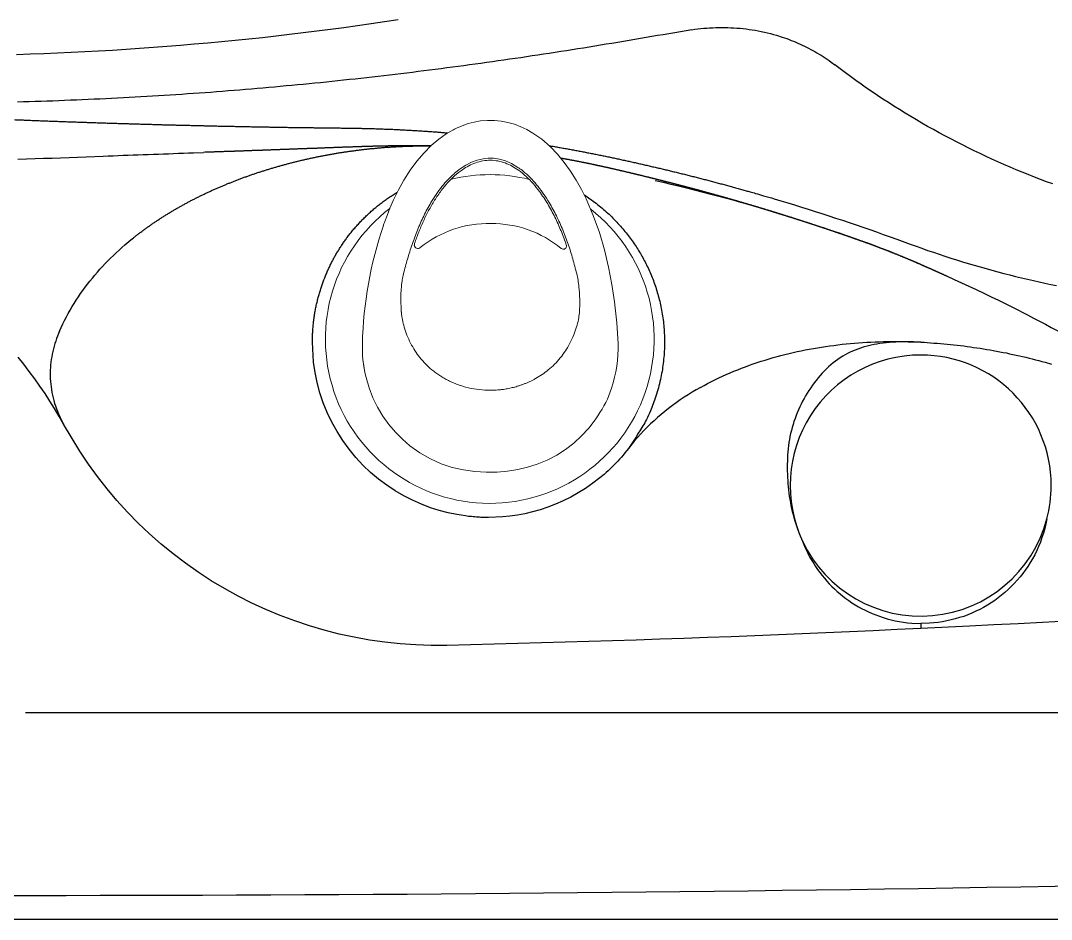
# Model space of a CAD drawing. Extents: x 832 to 912, y 781 to 934.
# Drawn here: x 872.48 to 885.81, y 797.97 to 809.59 of the extents above; entities that cross this region are included whole.
import ezdxf

# ---------------------------------------------------------------- set-up
doc = ezdxf.new("R2010")
doc.units = 0
doc.header["$MEASUREMENT"] = 0
doc.layers.add('1', color=4, linetype='Continuous')
doc.layers.add('SPA', color=2, linetype='Continuous')

# ---------------------------------------------------------------- blocks, each defined once
blk = doc.blocks.new('diverter')
at = {"layer": '1', "linetype": 'Continuous', "lineweight": 15, "flags": 128}
for points in [[(0.058, 1.659), (-0.211, 1.643), (-0.48, 1.614), (-0.706, 1.579), (-0.93, 1.536), (-1.152, 1.483), (-1.377, 1.417), (-1.597, 1.339), (-1.812, 1.247), (-1.934, 1.186), (-2.054, 1.119), (-2.171, 1.045), (-2.283, 0.964), (-2.389, 0.876), (-2.489, 0.78), (-2.582, 0.673), (-2.663, 0.557), (-2.707, 0.481), (-2.744, 0.403), (-2.776, 0.319), (-2.801, 0.233), (-2.818, 0.147), (-2.826, 0.06), (-2.827, -0.031), (-2.819, -0.121), (-2.805, -0.2), (-2.785, -0.278), (-2.758, -0.356), (-2.726, -0.432), (-2.708, -0.464)], [(0.993, 1.397), (1.047, 1.362), (1.153, 1.28), (1.254, 1.187), (1.346, 1.086), (1.428, 0.979), (1.501, 0.866), (1.565, 0.742), (1.619, 0.614), (1.659, 0.489), (1.689, 0.362), (1.71, 0.23), (1.721, 0.097), (1.723, -0.048), (1.714, -0.193), (1.693, -0.34), (1.66, -0.485), (1.612, -0.629), (1.55, -0.767), (1.472, -0.904), (1.38, -1.032), (1.296, -1.13), (1.205, -1.22), (1.104, -1.306), (0.996, -1.382), (0.881, -1.451), (0.761, -1.51), (0.632, -1.56), (0.5, -1.599), (0.486, -1.602), (0.431, -1.614), (0.329, -1.631)], [(1.053, 1.358), (1.05, 1.36), (1.041, 1.366)], [(-2.7, -0.481), (-2.706, -0.469), (-2.714, -0.454)], [(-2.709, -0.465), (-2.653, -0.562), (-2.584, -0.659), (-2.502, -0.756), (-2.407, -0.85), (-2.3, -0.941), (-2.182, -1.027), (-2.053, -1.11), (-1.92, -1.183), (-1.799, -1.243), (-1.692, -1.291), (-1.598, -1.328), (-1.519, -1.358), (-1.468, -1.376)]]:
    blk.add_lwpolyline(points, dxfattribs=at)
at = {"layer": '1', "color": 3, "linetype": 'Continuous', "lineweight": 15, "flags": 128}
blk.add_lwpolyline([(-2.137, -0.46), (-2.142, -0.455), (-2.199, -0.384), (-2.247, -0.311), (-2.285, -0.237), (-2.313, -0.163), (-2.331, -0.085), (-2.338, -0.021), (-2.337, 0.049), (-2.326, 0.124), (-2.303, 0.202), (-2.268, 0.283), (-2.219, 0.365), (-2.208, 0.379)], dxfattribs=at)
at = {"layer": '1', "linetype": 'Continuous', "lineweight": 15}
for centre, radius, start, end in [((0, 0), 2.125, 217.4646, 142.11), ((0.122, 0.099), 1.561, 70.7672, 92.3311), ((0.273, 0.386), 1.241, 54.5535, 73.0071), ((-1.2, 0.948), 0.0449, 82.8535, 109.2759), ((-1.202, 0.952), 0.0413, 318.9703, 81.6622), ((-0.105, 0.035), 1.387, 140.1643, 180.8264), ((0, 0), 2.125, 166.1201, 193.6262), ((-0.094, -0.021), 1.398, 178.5111, 218.8228), ((-1.218, -0.929), 0.0469, 278.2291, 40.8448), ((-1.218, -0.924), 0.0511, 249.3213, 277.0057), ((0.19, 3.529), 5.177, 251.3199, 268.5751), ((0.114, -0.145), 1.502, 267.9525, 280.24)]:
    blk.add_arc(centre, radius, start, end, dxfattribs=at)
at = {"layer": '1', "color": 3, "linetype": 'Continuous', "lineweight": 15}
for points, knots in [([(-2.208, 0.379), (-2.206, 0.383), (-2.189, 0.409), (-2.142, 0.465), (-2.066, 0.546), (-1.971, 0.627), (-1.871, 0.701), (-1.746, 0.781), (-1.593, 0.865), (-1.411, 0.946), (-1.225, 1.016), (-1.036, 1.075), (-0.908, 1.108), (-0.844, 1.124)], [0, 0, 0, 0, 0.00751, 0.059735, 0.138084, 0.216499, 0.294849, 0.373197, 0.498579, 0.62406, 0.749451, 0.87472, 1, 1, 1, 1]), ([(-0.844, 1.124), (-0.816, 1.13), (-0.76, 1.143), (-0.703, 1.149), (-0.675, 1.152)], [0, 0, 0, 0, 0.499997, 1, 1, 1, 1]), ([(-0.571, 1.161), (-0.588, 1.16), (-0.623, 1.158), (-0.657, 1.154), (-0.675, 1.152)], [0, 0, 0, 0, 0.502124, 1, 1, 1, 1]), ([(-0.369, 1.161), (-0.404, 1.163), (-0.471, 1.166), (-0.538, 1.163), (-0.571, 1.161)], [0, 0, 0, 0, 0.515275, 1, 1, 1, 1]), ([(0.056, 1.036), (0.02, 1.054), (-0.048, 1.088), (-0.152, 1.123), (-0.249, 1.147), (-0.311, 1.155), (-0.34, 1.159)], [0, 0, 0, 0, 0.287155, 0.549387, 0.786894, 1, 1, 1, 1]), ([(0.663, 0.005), (0.663, 0.019), (0.662, 0.045), (0.66, 0.085), (0.657, 0.129), (0.651, 0.182), (0.64, 0.243), (0.626, 0.308), (0.61, 0.363), (0.595, 0.409), (0.581, 0.446), (0.566, 0.483), (0.55, 0.52), (0.532, 0.557), (0.503, 0.61), (0.461, 0.678), (0.399, 0.76), (0.327, 0.839), (0.245, 0.914), (0.154, 0.981), (0.089, 1.018), (0.056, 1.037)], [0, 0, 0, 0, 0.031242, 0.062861, 0.094846, 0.136851, 0.18893, 0.241508, 0.294566, 0.32515, 0.35625, 0.387854, 0.419943, 0.452511, 0.485386, 0.56357, 0.642874, 0.730425, 0.819154, 0.909037, 1, 1, 1, 1]), ([(0.054, -1.023), (0.087, -1.005), (0.151, -0.97), (0.241, -0.904), (0.324, -0.831), (0.388, -0.761), (0.437, -0.699), (0.473, -0.646), (0.507, -0.592), (0.538, -0.535), (0.56, -0.486), (0.577, -0.447), (0.602, -0.381), (0.633, -0.278), (0.658, -0.136), (0.661, -0.041), (0.663, 0.005)], [0, 0, 0, 0, 0.089483, 0.17812, 0.265889, 0.353958, 0.404452, 0.454701, 0.506821, 0.557906, 0.608001, 0.633604, 0.659073, 0.775992, 0.889591, 1, 1, 1, 1]), ([(-0.842, -1.115), (-0.906, -1.098), (-1.034, -1.065), (-1.223, -1.005), (-1.409, -0.936), (-1.591, -0.856), (-1.745, -0.774), (-1.871, -0.694), (-1.971, -0.62), (-2.061, -0.543), (-2.113, -0.486), (-2.136, -0.46)], [0, 0, 0, 0, 0.134915, 0.269815, 0.404854, 0.53999, 0.674997, 0.75936, 0.843745, 0.928215, 1, 1, 1, 1]), ([(-0.338, -1.142), (-0.308, -1.138), (-0.246, -1.13), (-0.15, -1.106), (-0.048, -1.072), (0.019, -1.04), (0.054, -1.023)], [0, 0, 0, 0, 0.219658, 0.459287, 0.719296, 1, 1, 1, 1]), ([(-0.728, -1.136), (-0.74, -1.134), (-0.765, -1.131), (-0.803, -1.124), (-0.829, -1.118), (-0.842, -1.115)], [0, 0, 0, 0, 0.31769, 0.658602, 1, 1, 1, 1]), ([(-0.647, -1.144), (-0.66, -1.143), (-0.686, -1.141), (-0.713, -1.139), (-0.727, -1.136), (-0.728, -1.136)], [0, 0, 0, 0, 0.477803, 0.964471, 1, 1, 1, 1]), ([(-0.647, -1.144), (-0.626, -1.146), (-0.585, -1.149), (-0.543, -1.15), (-0.522, -1.15)], [0, 0, 0, 0, 0.49631, 1, 1, 1, 1])]:
    blk.add_open_spline(points, degree=3, knots=knots, dxfattribs=at)
for points in [[(-0.369, 1.161), (-0.34, 1.159)], [(-0.522, -1.15), (-0.371, -1.145)], [(-0.338, -1.142), (-0.371, -1.145)]]:
    blk.add_open_spline(points, degree=1, dxfattribs=at)
at = {"layer": '1', "linetype": 'Continuous', "lineweight": 15}
blk.add_open_spline([(-1.236, -0.972), (-1.284, -0.955), (-1.381, -0.92), (-1.522, -0.859), (-1.66, -0.792), (-1.794, -0.715), (-1.914, -0.633), (-2.02, -0.546), (-2.111, -0.456), (-2.185, -0.363), (-2.241, -0.271), (-2.28, -0.182), (-2.305, -0.088), (-2.314, 0.009), (-2.304, 0.106), (-2.278, 0.201), (-2.237, 0.289), (-2.179, 0.38), (-2.103, 0.472), (-2.01, 0.562), (-1.892, 0.656), (-1.747, 0.752), (-1.576, 0.844), (-1.399, 0.924), (-1.276, 0.968), (-1.215, 0.99)], degree=3, knots=[0, 0, 0, 0, 0.0496948, 0.0993947, 0.1491066, 0.1988343, 0.2485829, 0.2900638, 0.3315698, 0.3730849, 0.4042567, 0.4354351, 0.4666304, 0.4978401, 0.5290739, 0.5603377, 0.5916316, 0.6229614, 0.6647479, 0.7065823, 0.7484514, 0.8112855, 0.874166, 0.9370746, 1, 1, 1, 1], dxfattribs=at)
blk = doc.blocks.new('2010SOVEREIGN')
at = {"layer": '1', "color": 3}
blk.add_line((40.185, 2.675), (67.597, 2.675), dxfattribs=at)
blk.add_arc((39.828, 780.914), 780.604, 267.928716, 272.071169, dxfattribs=at)
at = {"layer": 'SPA', "color": 3, "linetype": 'Continuous'}
blk.add_line((51.757, 3.826), (51.757, 3.76), dxfattribs=at)
at = {"layer": 'SPA', "color": 4}
blk.add_lwpolyline([(12, 92.705), (67.658, 92.705, -0.414214), (79.658, 80.705), (79.658, 12, -0.414214), (67.658, 0), (12, 0, -0.414214), (0, 12), (0, 80.705, -0.414214)], format="xyb", close=True, dxfattribs=at)
at = {"layer": 'SPA', "color": 2, "linetype": 'Continuous'}
for points in [[(40.069, 11.183), (40.246, 11.189), (40.422, 11.195), (40.599, 11.203), (40.776, 11.211), (40.953, 11.22), (41.13, 11.229), (41.307, 11.24), (41.484, 11.251), (41.66, 11.263), (41.837, 11.275), (42.013, 11.289), (42.19, 11.303), (42.366, 11.318), (42.543, 11.334), (42.719, 11.35), (42.895, 11.367), (43.071, 11.386), (43.247, 11.404), (43.423, 11.424), (43.599, 11.444), (43.775, 11.465), (43.951, 11.487), (44.126, 11.51), (44.301, 11.533), (44.477, 11.557), (44.652, 11.582), (44.827, 11.608), (45.002, 11.634)], [(49.861, 9.317), (49.95, 9.291), (50.039, 9.264), (50.127, 9.237), (50.216, 9.21), (50.304, 9.182), (50.393, 9.154), (50.481, 9.126), (50.57, 9.097), (50.658, 9.068), (50.746, 9.039), (50.834, 9.009), (50.922, 8.98), (51.01, 8.95), (51.098, 8.919), (51.186, 8.888), (51.273, 8.857), (51.361, 8.826), (51.448, 8.795), (51.623, 8.731)], [(51.623, 8.731), (51.697, 8.703), (51.772, 8.677), (51.846, 8.65), (51.921, 8.625), (51.996, 8.599), (52.071, 8.575), (52.146, 8.55), (52.222, 8.526), (52.297, 8.503), (52.373, 8.48), (52.449, 8.457), (52.525, 8.435), (52.602, 8.414), (52.678, 8.393), (52.755, 8.372), (52.831, 8.352), (52.908, 8.332), (52.985, 8.313), (53.139, 8.276)], [(40.677, 6.404), (40.62, 6.504), (40.561, 6.604), (40.5, 6.702), (40.437, 6.8), (40.371, 6.896), (40.303, 6.991), (40.233, 7.085), (40.162, 7.177), (40.088, 7.268)], [(53.139, 8.276), (53.214, 8.259), (53.288, 8.242), (53.363, 8.226), (53.438, 8.21), (53.513, 8.195)], [(45.631, 3.543), (45.43, 3.542), (45.23, 3.548), (45.03, 3.562), (44.83, 3.583), (44.632, 3.611), (44.435, 3.647), (44.239, 3.689), (44.046, 3.739), (43.854, 3.795), (43.664, 3.858), (43.477, 3.928), (43.292, 4.005), (43.11, 4.089), (42.932, 4.179), (42.756, 4.276), (42.585, 4.379), (42.417, 4.489), (42.253, 4.604), (42.093, 4.726), (41.938, 4.853), (41.788, 4.986), (41.642, 5.124), (41.502, 5.267), (41.367, 5.415), (41.238, 5.568), (41.115, 5.725), (40.997, 5.887), (40.885, 6.054), (40.677, 6.404)], [(58.062, 4.141), (57.747, 4.118), (57.432, 4.095), (57.117, 4.073), (56.802, 4.052), (56.486, 4.031), (56.171, 4.01), (55.856, 3.989), (55.541, 3.969), (55.226, 3.95), (54.91, 3.93), (54.595, 3.912), (54.28, 3.893), (53.965, 3.875), (53.649, 3.857), (53.334, 3.84), (53.019, 3.823), (52.703, 3.807), (52.388, 3.791), (51.757, 3.76)], [(51.757, 3.76), (51.451, 3.746), (51.144, 3.731), (50.838, 3.718), (50.532, 3.704), (50.225, 3.691), (49.919, 3.679), (49.613, 3.667), (49.306, 3.655), (49, 3.643), (48.694, 3.632), (48.387, 3.622), (48.081, 3.611), (47.775, 3.602), (47.468, 3.592), (47.162, 3.583), (46.856, 3.574), (46.55, 3.566), (46.243, 3.558), (45.631, 3.543)]]:
    blk.add_lwpolyline(points, dxfattribs=at)
at = {"layer": 'SPA', "color": 3, "linetype": 'Continuous'}
for points in [[(48.798, 11.503), (48.724, 11.49), (48.651, 11.477), (48.577, 11.464), (48.503, 11.451), (48.429, 11.438), (48.356, 11.426), (48.282, 11.413), (48.208, 11.4), (48.135, 11.388), (48.061, 11.375), (47.987, 11.363), (47.914, 11.351), (47.84, 11.338), (47.766, 11.326), (47.693, 11.314), (47.619, 11.302), (47.545, 11.29), (47.472, 11.278), (47.398, 11.266), (47.325, 11.254), (47.251, 11.243), (47.177, 11.231), (47.104, 11.22), (47.03, 11.208), (46.956, 11.197), (46.883, 11.186), (46.809, 11.174), (46.736, 11.163), (46.662, 11.152), (46.588, 11.141), (46.515, 11.131), (46.441, 11.12), (46.367, 11.109), (46.293, 11.099), (46.22, 11.088), (46.146, 11.078), (46.072, 11.068), (45.999, 11.057), (45.925, 11.047), (45.851, 11.037), (45.777, 11.027), (45.703, 11.018), (45.63, 11.008), (45.556, 10.998), (45.482, 10.989), (45.408, 10.979), (45.334, 10.97), (45.26, 10.961), (45.186, 10.951), (45.112, 10.942), (45.038, 10.933), (44.964, 10.924), (44.89, 10.916), (44.816, 10.907), (44.742, 10.898), (44.668, 10.89), (44.594, 10.882), (44.52, 10.873), (44.445, 10.865), (44.371, 10.857), (44.297, 10.849), (44.223, 10.841), (44.148, 10.833), (44.074, 10.826), (44, 10.818), (43.925, 10.811), (43.851, 10.803), (43.776, 10.796), (43.702, 10.789), (43.627, 10.782), (43.553, 10.775), (43.478, 10.768), (43.403, 10.761), (43.329, 10.754), (43.254, 10.748), (43.179, 10.741), (43.104, 10.735), (43.03, 10.729), (42.955, 10.723), (42.88, 10.717), (42.805, 10.711), (42.73, 10.705), (42.655, 10.699), (42.58, 10.693), (42.505, 10.688), (42.429, 10.682), (42.354, 10.677), (42.279, 10.672), (42.204, 10.667), (42.129, 10.662), (42.053, 10.657), (41.978, 10.652), (41.902, 10.647), (41.827, 10.643), (41.751, 10.638), (41.676, 10.634), (41.6, 10.63), (41.525, 10.626), (41.449, 10.622), (41.373, 10.618), (41.298, 10.614), (41.222, 10.61), (41.146, 10.606), (41.07, 10.603), (40.994, 10.599), (40.918, 10.596), (40.842, 10.593), (40.766, 10.59), (40.69, 10.587), (40.614, 10.584), (40.538, 10.581), (40.462, 10.579), (40.386, 10.576), (40.309, 10.574), (40.233, 10.571), (40.157, 10.569), (40.081, 10.567)], [(48.798, 11.503), (48.836, 11.508), (48.875, 11.513), (48.913, 11.517), (48.952, 11.521), (48.991, 11.524), (49.029, 11.527), (49.068, 11.529), (49.107, 11.53), (49.147, 11.531), (49.186, 11.532), (49.225, 11.531), (49.264, 11.53), (49.304, 11.529), (49.343, 11.527), (49.382, 11.524), (49.422, 11.521), (49.461, 11.517), (49.501, 11.512), (49.54, 11.507), (49.579, 11.501), (49.619, 11.495), (49.658, 11.487), (49.697, 11.48), (49.736, 11.471), (49.775, 11.462), (49.814, 11.452), (49.853, 11.442), (49.892, 11.431), (49.968, 11.407)], [(49.968, 11.407), (49.997, 11.397), (50.026, 11.387), (50.055, 11.376), (50.084, 11.365), (50.112, 11.354), (50.141, 11.342), (50.169, 11.33), (50.197, 11.317), (50.225, 11.305), (50.253, 11.291), (50.28, 11.278), (50.308, 11.264), (50.335, 11.249), (50.362, 11.234), (50.389, 11.219), (50.416, 11.204), (50.443, 11.188), (50.469, 11.172), (50.495, 11.155), (50.521, 11.138), (50.547, 11.121), (50.572, 11.103), (50.598, 11.085), (50.647, 11.048)], [(53.465, 9.508), (53.385, 9.537), (53.306, 9.567), (53.227, 9.597), (53.147, 9.629), (53.069, 9.66), (52.99, 9.693), (52.912, 9.726), (52.834, 9.76), (52.756, 9.794), (52.679, 9.829), (52.602, 9.864), (52.525, 9.901), (52.448, 9.937), (52.372, 9.975), (52.296, 10.013), (52.22, 10.051), (52.145, 10.09), (52.07, 10.13), (51.996, 10.17), (51.921, 10.211), (51.847, 10.253), (51.774, 10.295), (51.701, 10.338), (51.628, 10.381), (51.555, 10.425), (51.483, 10.469), (51.411, 10.514), (51.34, 10.56), (51.269, 10.606), (51.198, 10.653), (51.128, 10.701), (51.058, 10.748), (50.989, 10.797), (50.92, 10.846), (50.851, 10.896), (50.783, 10.946), (50.647, 11.048)], [(40.087, 9.83), (40.198, 9.833), (40.308, 9.836), (40.418, 9.84), (40.528, 9.844), (40.638, 9.848), (40.748, 9.852), (40.858, 9.856), (40.968, 9.861), (41.188, 9.869)], [(41.188, 9.869), (41.253, 9.871), (41.318, 9.874), (41.383, 9.876), (41.448, 9.879), (41.512, 9.881), (41.577, 9.884), (41.642, 9.886), (41.707, 9.888), (41.772, 9.891), (41.837, 9.893), (41.902, 9.895), (41.967, 9.898), (42.032, 9.9), (42.097, 9.903), (42.162, 9.905), (42.227, 9.907), (42.292, 9.91), (42.357, 9.912), (42.487, 9.917)], [(48.324, 9.554), (48.426, 9.531), (48.527, 9.507), (48.628, 9.483), (48.729, 9.459), (48.829, 9.434), (48.929, 9.408), (49.029, 9.382), (49.129, 9.356), (49.229, 9.329), (49.328, 9.302), (49.428, 9.274), (49.527, 9.246), (49.626, 9.217), (49.724, 9.188), (49.823, 9.158), (49.921, 9.128), (50.019, 9.098), (50.117, 9.067), (50.215, 9.036), (50.313, 9.004), (50.41, 8.973), (50.508, 8.94), (50.605, 8.908), (50.702, 8.875), (50.799, 8.841), (50.896, 8.808), (50.992, 8.774), (51.084, 8.741), (51.173, 8.708), (51.259, 8.675), (51.345, 8.642), (51.432, 8.607), (51.52, 8.571), (51.612, 8.532), (51.707, 8.491), (51.804, 8.449), (51.901, 8.406), (51.997, 8.363), (52.093, 8.319), (52.189, 8.275), (52.285, 8.231), (52.381, 8.186), (52.476, 8.142), (52.572, 8.097), (52.667, 8.051), (52.762, 8.006), (52.857, 7.959), (52.952, 7.912), (53.139, 7.815)], [(40.624, 7.605), (40.645, 7.652), (40.667, 7.698), (40.69, 7.744), (40.713, 7.789), (40.737, 7.834), (40.762, 7.878), (40.788, 7.922), (40.814, 7.965), (40.841, 8.008), (40.869, 8.05), (40.897, 8.092), (40.926, 8.133), (40.956, 8.173), (40.986, 8.213), (41.017, 8.253), (41.049, 8.292), (41.081, 8.331), (41.114, 8.368), (41.147, 8.406), (41.181, 8.443), (41.215, 8.479), (41.25, 8.515), (41.285, 8.551), (41.321, 8.585), (41.357, 8.62), (41.394, 8.654), (41.431, 8.687), (41.469, 8.72), (41.546, 8.784)], [(53.139, 7.815), (53.216, 7.775), (53.293, 7.734), (53.369, 7.694), (53.446, 7.654), (53.522, 7.614), (53.598, 7.574), (53.674, 7.535), (53.75, 7.496), (53.826, 7.457), (53.902, 7.418), (53.978, 7.38), (54.053, 7.342), (54.129, 7.304), (54.204, 7.267), (54.279, 7.23), (54.354, 7.193), (54.429, 7.157), (54.504, 7.121), (54.654, 7.05)], [(40.624, 7.605), (40.611, 7.574), (40.598, 7.542), (40.586, 7.509), (40.575, 7.477), (40.564, 7.444), (40.554, 7.411), (40.545, 7.377), (40.537, 7.344), (40.529, 7.309), (40.523, 7.275), (40.517, 7.24), (40.512, 7.205), (40.508, 7.17), (40.506, 7.135), (40.504, 7.099), (40.503, 7.064), (40.503, 7.028), (40.504, 6.992), (40.506, 6.956), (40.51, 6.92), (40.514, 6.884), (40.519, 6.849), (40.526, 6.813), (40.533, 6.777), (40.541, 6.742), (40.551, 6.707), (40.561, 6.672), (40.573, 6.638), (40.585, 6.603), (40.598, 6.569), (40.612, 6.536), (40.627, 6.502), (40.643, 6.469), (40.677, 6.404)], [(45.871, 5.216), (45.76, 5.233), (45.647, 5.257), (45.533, 5.287), (45.418, 5.323), (45.303, 5.367), (45.188, 5.418), (45.075, 5.475), (44.963, 5.541), (44.854, 5.613), (44.748, 5.693), (44.645, 5.78), (44.547, 5.873), (44.454, 5.973), (44.367, 6.079), (44.286, 6.19), (44.212, 6.307), (44.145, 6.427), (44.086, 6.552), (44.034, 6.679), (43.991, 6.809), (43.955, 6.94), (43.928, 7.071), (43.909, 7.203), (43.894, 7.463)], [(48.909, 6.877), (48.956, 6.903), (49.003, 6.928), (49.051, 6.953), (49.098, 6.977), (49.147, 7), (49.195, 7.023), (49.244, 7.045), (49.293, 7.066), (49.342, 7.087), (49.392, 7.107), (49.442, 7.127), (49.492, 7.146), (49.542, 7.164), (49.593, 7.182), (49.643, 7.199), (49.694, 7.216), (49.745, 7.232), (49.797, 7.248), (49.848, 7.263), (49.9, 7.277), (49.951, 7.291), (50.003, 7.304), (50.055, 7.317), (50.107, 7.329), (50.16, 7.341), (50.212, 7.352), (50.265, 7.362), (50.317, 7.373), (50.37, 7.382), (50.423, 7.391), (50.475, 7.4), (50.528, 7.408), (50.581, 7.415), (50.634, 7.422), (50.688, 7.429), (50.741, 7.435), (50.794, 7.44), (50.847, 7.445), (50.901, 7.45), (50.954, 7.454), (51.008, 7.458), (51.061, 7.461), (51.114, 7.464), (51.168, 7.466), (51.222, 7.468), (51.275, 7.47), (51.329, 7.47), (51.382, 7.471), (51.436, 7.471), (51.489, 7.471), (51.543, 7.47), (51.597, 7.469), (51.65, 7.467), (51.757, 7.463)], [(51.757, 7.463), (51.711, 7.465), (51.665, 7.466), (51.619, 7.467), (51.573, 7.467), (51.528, 7.467), (51.482, 7.466), (51.438, 7.464), (51.394, 7.461), (51.352, 7.458), (51.31, 7.454), (51.27, 7.45), (51.231, 7.444), (51.192, 7.438), (51.155, 7.432), (51.118, 7.424), (51.082, 7.416), (51.047, 7.407), (51.012, 7.397), (50.978, 7.386), (50.944, 7.374), (50.91, 7.361), (50.877, 7.347), (50.845, 7.332), (50.812, 7.316), (50.78, 7.298), (50.749, 7.28), (50.718, 7.26), (50.687, 7.24), (50.656, 7.218), (50.626, 7.194), (50.596, 7.17), (50.567, 7.144), (50.538, 7.117), (50.51, 7.089), (50.483, 7.06), (50.456, 7.03), (50.431, 7), (50.405, 6.969), (50.381, 6.937), (50.357, 6.905), (50.335, 6.872), (50.312, 6.838), (50.291, 6.804), (50.27, 6.769), (50.25, 6.734), (50.231, 6.699), (50.212, 6.662), (50.195, 6.626), (50.178, 6.589), (50.162, 6.551), (50.147, 6.514), (50.133, 6.475), (50.119, 6.437), (50.107, 6.398), (50.096, 6.359), (50.085, 6.32), (50.076, 6.281), (50.067, 6.242), (50.06, 6.203), (50.054, 6.164), (50.048, 6.125), (50.044, 6.086), (50.04, 6.047), (50.037, 6.007), (50.035, 5.966), (50.034, 5.925), (50.033, 5.884), (50.033, 5.842), (50.033, 5.8), (50.034, 5.758), (50.036, 5.716), (50.038, 5.675), (50.041, 5.634), (50.044, 5.593), (50.048, 5.553), (50.053, 5.512), (50.059, 5.472), (50.065, 5.432), (50.072, 5.392), (50.079, 5.352), (50.088, 5.312), (50.097, 5.273), (50.107, 5.233), (50.117, 5.194), (50.129, 5.155), (50.141, 5.116), (50.155, 5.076), (50.169, 5.038), (50.199, 4.96)], [(51.757, 7.463), (51.8, 7.461), (51.843, 7.458), (51.886, 7.455), (51.929, 7.452), (51.972, 7.449), (52.014, 7.446), (52.057, 7.442), (52.1, 7.438), (52.143, 7.434), (52.186, 7.429), (52.228, 7.424), (52.271, 7.419), (52.314, 7.414), (52.356, 7.408), (52.399, 7.403), (52.441, 7.396), (52.484, 7.39), (52.526, 7.384), (52.569, 7.377), (52.611, 7.37), (52.654, 7.363), (52.696, 7.355), (52.738, 7.347), (52.78, 7.339), (52.823, 7.331), (52.865, 7.323), (52.907, 7.314), (52.949, 7.305), (52.991, 7.296), (53.033, 7.287), (53.075, 7.277), (53.117, 7.267), (53.158, 7.257), (53.2, 7.247), (53.242, 7.236), (53.283, 7.225), (53.325, 7.214), (53.366, 7.203), (53.449, 7.18)], [(48.909, 6.877), (48.856, 6.847), (48.803, 6.816), (48.751, 6.783), (48.699, 6.75), (48.648, 6.716), (48.598, 6.68), (48.548, 6.644), (48.499, 6.607), (48.451, 6.568), (48.403, 6.529), (48.356, 6.489), (48.31, 6.448), (48.265, 6.406), (48.221, 6.363), (48.178, 6.319), (48.136, 6.275), (48.095, 6.229), (48.055, 6.183), (47.978, 6.088)], [(40.674, 6.408), (40.674, 6.408), (40.675, 6.408), (40.675, 6.407), (40.675, 6.407), (40.675, 6.407), (40.675, 6.407), (40.675, 6.407), (40.675, 6.407), (40.675, 6.406), (40.675, 6.406), (40.675, 6.406), (40.676, 6.406), (40.676, 6.406), (40.676, 6.406), (40.676, 6.405), (40.676, 6.405), (40.676, 6.405), (40.676, 6.405), (40.676, 6.404)], [(47.978, 6.088), (47.956, 6.059), (47.934, 6.032), (47.911, 6.004), (47.888, 5.977), (47.865, 5.951), (47.841, 5.925), (47.817, 5.899), (47.792, 5.873), (47.767, 5.849), (47.742, 5.824), (47.716, 5.8), (47.69, 5.777), (47.664, 5.753), (47.611, 5.709)], [(47.611, 5.709), (47.52, 5.638), (47.426, 5.573), (47.33, 5.513), (47.233, 5.459), (47.135, 5.41), (47.036, 5.367), (46.937, 5.329), (46.838, 5.296), (46.739, 5.268), (46.64, 5.245), (46.543, 5.227), (46.447, 5.213), (46.353, 5.204), (46.169, 5.196)], [(46.169, 5.196), (46.15, 5.196), (46.131, 5.197), (46.111, 5.197), (46.092, 5.198), (46.072, 5.198), (46.052, 5.199), (46.032, 5.2), (46.013, 5.202), (45.993, 5.203), (45.973, 5.205), (45.952, 5.207), (45.932, 5.209), (45.912, 5.211), (45.871, 5.216)], [(53.389, 5.177), (53.376, 5.115), (53.361, 5.054), (53.344, 4.994), (53.325, 4.936), (53.304, 4.878), (53.282, 4.823), (53.257, 4.768), (53.231, 4.715), (53.203, 4.663), (53.173, 4.613), (53.142, 4.564), (53.11, 4.517), (53.077, 4.472), (53.042, 4.428), (53.005, 4.385), (52.967, 4.343), (52.928, 4.303), (52.888, 4.264), (52.846, 4.227), (52.803, 4.191), (52.759, 4.157), (52.714, 4.124), (52.667, 4.092), (52.62, 4.062), (52.571, 4.034), (52.521, 4.008), (52.471, 3.983), (52.419, 3.959), (52.366, 3.938), (52.313, 3.918), (52.259, 3.901), (52.205, 3.885), (52.15, 3.871), (52.095, 3.858), (52.039, 3.848), (51.983, 3.84), (51.927, 3.834), (51.871, 3.829), (51.757, 3.826)], [(50.195, 4.969), (50.196, 4.969), (50.196, 4.969), (50.196, 4.969), (50.196, 4.969), (50.196, 4.969), (50.196, 4.969), (50.196, 4.969), (50.196, 4.968), (50.196, 4.968), (50.196, 4.968), (50.196, 4.968), (50.196, 4.968), (50.196, 4.968), (50.196, 4.967), (50.196, 4.967), (50.197, 4.967), (50.197, 4.967), (50.197, 4.966), (50.197, 4.966)], [(50.229, 4.892), (50.246, 4.849), (50.264, 4.806), (50.284, 4.764), (50.304, 4.722), (50.326, 4.681), (50.349, 4.641), (50.374, 4.6), (50.399, 4.561), (50.425, 4.522), (50.453, 4.484), (50.482, 4.447), (50.512, 4.41), (50.543, 4.374), (50.575, 4.339), (50.609, 4.305), (50.643, 4.272), (50.679, 4.24), (50.715, 4.208), (50.752, 4.178), (50.79, 4.149), (50.829, 4.121), (50.869, 4.094), (50.91, 4.068), (50.952, 4.043), (50.994, 4.02), (51.038, 3.998), (51.083, 3.976), (51.129, 3.956), (51.176, 3.937), (51.224, 3.919), (51.273, 3.903), (51.323, 3.888), (51.375, 3.874), (51.427, 3.862), (51.48, 3.852), (51.534, 3.843), (51.588, 3.836), (51.644, 3.831), (51.757, 3.826)]]:
    blk.add_lwpolyline(points, dxfattribs=at)
at = {"layer": 'SPA', "color": 2, "linetype": 'Continuous'}
for points in [[(40.041, 10.34, 0.000109), (40.105, 10.337, 0.000109), (40.168, 10.335, 0.000109), (40.232, 10.332, 0.000109), (40.296, 10.33, 0.000109), (40.36, 10.327, 0.000109), (40.424, 10.325, 0.000109), (40.488, 10.322, 0.000109), (40.552, 10.32, 0.000109), (40.616, 10.318, 0.000109), (40.68, 10.316, 0.000109), (40.744, 10.313, 0.000109), (40.808, 10.311, 0.000109), (40.872, 10.309, 0.000109), (40.935, 10.307, 0.000109), (40.999, 10.304, 0.000109), (41.063, 10.302, 0.000109), (41.127, 10.3, 0.000109), (41.191, 10.298, 0.000109), (41.255, 10.296, 0.000109), (41.319, 10.294, 0.000109), (41.383, 10.292, 0.000109), (41.447, 10.29, 0.000109), (41.51, 10.288, 0.000109), (41.574, 10.286, 0.000109), (41.638, 10.284, 0.000109), (41.702, 10.283, 0.000109), (41.766, 10.281, 0.000109), (41.83, 10.279, 0.000109), (41.894, 10.277, 0.000109), (41.957, 10.275, 0.000109), (42.021, 10.274, 0.000109), (42.085, 10.272, 0.000109), (42.149, 10.27, 0.000109), (42.213, 10.269, 0.000109), (42.276, 10.267, 0.000109), (42.34, 10.266, 0.000109), (42.404, 10.264, 0.000109), (42.468, 10.263, 0.000109), (42.532, 10.261, 0.000109), (42.595, 10.26, 0.000109), (42.659, 10.258, 0.000109), (42.723, 10.257, 0.000109), (42.787, 10.255, 0.000109), (42.851, 10.254, 0.000109), (42.914, 10.253, 0.000109), (42.978, 10.252, 0.000109), (43.042, 10.25, 0.000109), (43.106, 10.249, 0.000109), (43.169, 10.248, 0.000109), (43.233, 10.247, 0.000109), (43.297, 10.246, 0.000109), (43.36, 10.244, 0.000109), (43.424, 10.243, 0.000109), (43.488, 10.242, 0.000109), (43.552, 10.241, 0.000109), (43.615, 10.24, 0.000109), (43.679, 10.239, 0.000109), (43.743, 10.238, 0.000109), (43.806, 10.237, 0.00011), (43.87, 10.237, 0.000109), (43.934, 10.236, 0.000108), (43.997, 10.235, 0.00011), (44.061, 10.234, 0.000116), (44.125, 10.233, 0.000109), (44.188, 10.232, 0.000088), (44.252, 10.232, -0.000005), (44.315, 10.231, -0.000193), (44.379, 10.23, -0.000349), (44.443, 10.229, -0.00051), (44.506, 10.228, -0.000671), (44.57, 10.227, -0.000871), (44.633, 10.225, -0.000989), (44.697, 10.224, -0.001058), (44.76, 10.221, -0.001036), (44.824, 10.219, -0.000916), (44.887, 10.217, -0.000878), (44.95, 10.214, -0.00091), (45.013, 10.211, -0.000921), (45.077, 10.208, -0.000915), (45.14, 10.204, -0.000914), (45.203, 10.201, -0.000917), (45.265, 10.197, -0.000918), (45.328, 10.193, -0.000919), (45.391, 10.188, -0.00092), (45.454, 10.184, -0.00092), (45.516, 10.179, -0.000921), (45.579, 10.174, -0.000922), (45.642, 10.168, -0.000025), (45.643, 10.168, -0.000923)], [(46.954, 10.003, -0.000765), (47.006, 9.995, -0.000912), (47.067, 9.984, -0.000911), (47.129, 9.973, -0.000909), (47.19, 9.962, -0.000906), (47.252, 9.951, -0.000906), (47.313, 9.94, -0.00091), (47.375, 9.928, -0.0009), (47.436, 9.916, -0.000875), (47.498, 9.904, -0.000837), (47.559, 9.892, -0.000776), (47.621, 9.879, -0.000734), (47.682, 9.867, -0.000701), (47.743, 9.854, -0.000668), (47.804, 9.841, -0.000629), (47.865, 9.828, -0.000592), (47.926, 9.814, -0.000549), (47.988, 9.801, -0.000534), (48.049, 9.787, -0.000544), (48.11, 9.774, -0.000552), (48.17, 9.76, -0.00056), (48.231, 9.746, -0.000567), (48.292, 9.732, -0.000574), (48.353, 9.718, -0.000582), (48.414, 9.703, -0.000591), (48.474, 9.689, -0.000595), (48.535, 9.674, -0.000596), (48.596, 9.66, -0.000594), (48.656, 9.645, -0.000589), (48.717, 9.63, -0.000585), (48.777, 9.614, -0.000582), (48.838, 9.599, -0.000579), (48.898, 9.584, -0.000577), (48.958, 9.568, -0.000571), (49.019, 9.552, -0.000561), (49.079, 9.536, -0.000562), (49.139, 9.52, -0.000569), (49.2, 9.504, -0.000552), (49.26, 9.488, -0.000517), (49.32, 9.472, -0.000571), (49.38, 9.455, -0.000682), (49.442, 9.438, -0.000517), (49.501, 9.421, -0.000176), (49.553, 9.406, -0.000731), (49.621, 9.387, -0.00126), (49.725, 9.357, -0.000616), (49.861, 9.317, -0.000326)]]:
    blk.add_lwpolyline(points, format="xyb", dxfattribs=at)
at = {"layer": 'SPA', "color": 3, "linetype": 'Continuous'}
for points in [[(41.546, 8.784), (41.58, 8.812, -0.00273), (41.615, 8.84, -0.002744), (41.651, 8.867, -0.002727), (41.686, 8.894, -0.002677), (41.722, 8.921, -0.002639), (41.758, 8.947, -0.002605), (41.795, 8.973, -0.002572), (41.831, 8.998, -0.002534), (41.869, 9.023, -0.0025), (41.906, 9.048, -0.002462), (41.943, 9.072, -0.002428), (41.981, 9.096, -0.002391), (42.019, 9.12, -0.002363), (42.058, 9.143, -0.002338), (42.097, 9.166, -0.002315), (42.135, 9.189, -0.00229), (42.175, 9.211, -0.002267), (42.214, 9.233, -0.002242), (42.254, 9.255, -0.002219), (42.293, 9.277, -0.002194), (42.333, 9.298, -0.002172), (42.374, 9.318, -0.002147), (42.414, 9.339, -0.002125), (42.455, 9.359, -0.002101), (42.496, 9.378, -0.002079), (42.537, 9.398, -0.002055), (42.578, 9.417, -0.002034), (42.62, 9.436, -0.00201), (42.662, 9.454, -0.001991), (42.704, 9.472, -0.001975), (42.746, 9.49, -0.00196), (42.788, 9.508, -0.001944), (42.831, 9.525, -0.001929), (42.873, 9.542, -0.001913), (42.916, 9.558, -0.001899), (42.959, 9.575, -0.001883), (43.002, 9.591, -0.001869), (43.046, 9.606, -0.001853), (43.089, 9.622, -0.001839), (43.133, 9.637, -0.001824), (43.177, 9.652, -0.00181), (43.221, 9.666, -0.001794), (43.265, 9.68, -0.001782), (43.31, 9.694, -0.001773), (43.354, 9.708, -0.001765), (43.399, 9.721, -0.001759), (43.444, 9.734, -0.001753), (43.489, 9.747, -0.001747), (43.534, 9.759, -0.00174), (43.579, 9.771, -0.001734), (43.625, 9.783, -0.001728), (43.67, 9.795, -0.001721), (43.716, 9.806, -0.001715), (43.762, 9.817, -0.001709), (43.808, 9.827, -0.001703), (43.854, 9.838, -0.001697), (43.9, 9.848, -0.001691), (43.946, 9.857, -0.001685), (43.993, 9.867, -0.00168), (44.04, 9.876, -0.001677), (44.086, 9.884, -0.001677), (44.133, 9.893, -0.001679), (44.18, 9.901, -0.001681), (44.227, 9.909, -0.001683), (44.275, 9.917, -0.001684), (44.322, 9.924, -0.001686), (44.369, 9.931, -0.001688), (44.417, 9.937, -0.00169), (44.465, 9.944, -0.001692), (44.513, 9.95, -0.001696), (44.56, 9.955, -0.001697), (44.608, 9.961, -0.001699), (44.656, 9.966, -0.001703), (44.705, 9.97, -0.00171), (44.753, 9.975, -0.001711), (44.801, 9.979, -0.001709), (44.85, 9.983, -0.001732), (44.898, 9.986, -0.001778), (44.947, 9.989, -0.001734), (44.995, 9.992, -0.001625), (45.044, 9.994, -0.001809), (45.093, 9.996, -0.002181), (45.143, 9.998, -0.001654), (45.19, 9.999, -0.000545), (45.233, 10, -0.002374), (45.288, 10.001, -0.004141), (45.373, 10, -0.000945), (45.424, 10, -0.001071)], [(45.425, 10.001, 0.000076), (45.42, 10.001, 0.000282), (45.404, 10.001, 0.000287), (45.388, 10.001, 0.000271), (45.373, 10.001, 0.000272), (45.357, 10.002, 0.00029), (45.341, 10.002, 0.000295), (45.325, 10.002, 0.000288), (45.309, 10.002, 0.000281), (45.293, 10.002, 0.000272), (45.278, 10.002, 0.000264), (45.262, 10.002, 0.000257), (45.246, 10.002, 0.000256), (45.23, 10.003, 0.000261), (45.214, 10.003, 0.000265), (45.198, 10.003, 0.000271), (45.183, 10.003, 0.000274), (45.167, 10.003, 0.000276), (45.151, 10.003, 0.000274), (45.135, 10.003, 0.000269), (45.119, 10.002, 0.000265), (45.103, 10.002, 0.000261), (45.088, 10.002, 0.000258), (45.072, 10.002, 0.000253), (45.056, 10.002, 0.00025), (45.04, 10.002, 0.000246), (45.024, 10.002, 0.000242), (45.008, 10.002, 0.000238), (44.993, 10.001, 0.000234), (44.977, 10.001, 0.00023), (44.961, 10.001, 0.000226), (44.945, 10.001, 0.000222), (44.929, 10.001, 0.000219), (44.914, 10, 0.000215), (44.898, 10, 0.000211), (44.882, 10, 0.000207), (44.866, 9.999, 0.000204), (44.85, 9.999, 0.0002), (44.834, 9.999, 0.000196), (44.819, 9.998, 0.000193), (44.803, 9.998, 0.000189), (44.787, 9.998, 0.000185), (44.771, 9.997, 0.000182), (44.755, 9.997, 0.000178), (44.74, 9.997, 0.000174), (44.724, 9.996, 0.00017), (44.708, 9.996, 0.000167), (44.692, 9.995, 0.000163), (44.676, 9.995, 0.000159), (44.661, 9.994, 0.000155), (44.645, 9.994, 0.000152), (44.629, 9.994, 0.000148), (44.613, 9.993, 0.000144), (44.597, 9.993, 0.000139), (44.582, 9.992, 0.000133), (44.566, 9.992, 0.000126), (44.55, 9.991, 0.00012), (44.534, 9.991, 0.000113), (44.518, 9.99, 0.000107), (44.503, 9.99, 0.0001), (44.487, 9.989, 0.000094), (44.471, 9.988, 0.000087), (44.455, 9.988, 0.000081), (44.439, 9.987, 0.000074), (44.424, 9.987, 0.000067), (44.408, 9.986, 0.00006), (44.392, 9.986, 0.000054), (44.376, 9.985, 0.000047), (44.361, 9.985, 0.000041), (44.345, 9.984, 0.000034), (44.329, 9.983, 0.000028), (44.313, 9.983, 0.00002), (44.297, 9.982, 0.000015), (44.282, 9.982, 0.000012), (44.266, 9.981, 0.00001), (44.25, 9.981, 0.00001), (44.234, 9.98, 0.00001), (44.218, 9.979, 0.00001), (44.203, 9.979, 0.000009), (44.187, 9.978, 0.000009), (44.171, 9.978, 0.000008), (44.155, 9.977, 0.000008), (44.14, 9.976, 0.000008), (44.124, 9.976, 0.000007), (44.108, 9.975, 0.000007), (44.092, 9.975, 0.000006), (44.076, 9.974, 0.000006), (44.061, 9.974, 0.000006), (44.045, 9.973, 0.000005), (44.029, 9.972, 0.000005), (44.013, 9.972, 0.000004), (43.998, 9.971, 0.000004), (43.982, 9.971, 0.000003), (43.966, 9.97, 0.000003), (43.95, 9.969, 0.000003), (43.935, 9.969, 0.000002), (43.919, 9.968, 0.000002), (43.903, 9.968, 0.000001), (43.887, 9.967, 0.000001), (43.871, 9.967, 0.000001), (43.856, 9.966, 0), (43.84, 9.965, 0), (43.824, 9.965, -0.000001), (43.808, 9.964, -0.000001), (43.793, 9.964, -0.000002), (43.777, 9.963, -0.000002), (43.761, 9.962, -0.000002), (43.745, 9.962, -0.000003), (43.73, 9.961, -0.000003), (43.714, 9.961, -0.000004), (43.698, 9.96, -0.000004), (43.682, 9.96, -0.000004), (43.667, 9.959, -0.000005), (43.651, 9.958, -0.000005), (43.635, 9.958, -0.000006), (43.619, 9.957, -0.000006), (43.604, 9.957, -0.000007), (43.588, 9.956, -0.000007), (43.572, 9.955, -0.000007), (43.556, 9.955, -0.000008), (43.541, 9.954, -0.000008), (43.525, 9.954, -0.000009), (43.509, 9.953, -0.000009), (43.493, 9.953, -0.000009), (43.478, 9.952, -0.00001), (43.462, 9.951, -0.00001), (43.446, 9.951, -0.000011), (43.43, 9.95, -0.000011), (43.415, 9.95, -0.000012), (43.399, 9.949, -0.000012), (43.383, 9.949, -0.000012), (43.367, 9.948, -0.000012), (43.352, 9.947, -0.000011), (43.336, 9.947, -0.000011), (43.32, 9.946, -0.000011), (43.304, 9.946, -0.00001), (43.289, 9.945, -0.00001), (43.273, 9.945, -0.00001), (43.257, 9.944, -0.00001), (43.242, 9.943, -0.000009), (43.226, 9.943, -0.000009), (43.21, 9.942, -0.000009), (43.194, 9.942, -0.000008), (43.179, 9.941, -0.000008), (43.163, 9.941, -0.000008), (43.147, 9.94, -0.000008), (43.131, 9.939, -0.000007), (43.116, 9.939, -0.000007), (43.1, 9.938, -0.000007), (43.084, 9.938, -0.000006), (43.069, 9.937, -0.000006), (43.053, 9.937, -0.000006), (43.037, 9.936, -0.000005), (43.021, 9.936, -0.000005), (43.006, 9.935, -0.000005), (42.99, 9.934, -0.000005), (42.974, 9.934, -0.000004), (42.958, 9.933, -0.000004), (42.943, 9.933, -0.000004), (42.927, 9.932, -0.000003), (42.911, 9.932, -0.000003), (42.896, 9.931, -0.000003), (42.88, 9.93, -0.000002), (42.864, 9.93, -0.000002), (42.848, 9.929, -0.000002), (42.833, 9.929, -0.000002), (42.817, 9.928, -0.000001), (42.801, 9.928, -0.000001), (42.786, 9.927, -0.000001), (42.77, 9.927, 0), (42.754, 9.926, 0), (42.738, 9.925, 0), (42.723, 9.925, 0), (42.707, 9.924, 0.000001), (42.691, 9.924, 0.000001), (42.676, 9.923, 0.000001), (42.66, 9.923, 0.000002), (42.644, 9.922, 0.000003), (42.629, 9.922, 0.000002), (42.613, 9.921, 0), (42.597, 9.92, 0.000003), (42.581, 9.92, 0.000011), (42.568, 9.919, -0.000009), (42.55, 9.919, -0.000043), (42.523, 9.918, -0.000023), (42.487, 9.917, -0.000011)], [(47.102, 9.844, -0.000161), (47.109, 9.843, -0.00026), (47.121, 9.841, -0.000261), (47.132, 9.839, -0.000261), (47.144, 9.837, -0.000262), (47.155, 9.835, -0.000262), (47.166, 9.833, -0.000263), (47.178, 9.831, -0.000263), (47.189, 9.829, -0.000264), (47.201, 9.827, -0.000264), (47.212, 9.824, -0.000265), (47.224, 9.822, -0.000265), (47.235, 9.82, -0.000266), (47.247, 9.818, -0.000266), (47.258, 9.816, -0.000267), (47.27, 9.814, -0.000267), (47.281, 9.812, -0.000267), (47.293, 9.809, -0.000268), (47.305, 9.807, -0.000268), (47.316, 9.805, -0.000269), (47.328, 9.803, -0.000269), (47.34, 9.8, -0.00027), (47.351, 9.798, -0.00027), (47.363, 9.796, -0.000271), (47.374, 9.793, -0.000272), (47.386, 9.791, -0.000272), (47.398, 9.789, -0.000273), (47.41, 9.786, -0.000273), (47.421, 9.784, -0.000272), (47.433, 9.782, -0.000272), (47.445, 9.779, -0.000272), (47.456, 9.777, -0.000272), (47.468, 9.774, -0.00027), (47.48, 9.772, -0.000267), (47.492, 9.77, -0.000261), (47.503, 9.767, -0.000253), (47.515, 9.765, -0.000247), (47.527, 9.762, -0.000239), (47.538, 9.76, -0.000233), (47.55, 9.757, -0.000226), (47.562, 9.755, -0.00022), (47.574, 9.752, -0.000213), (47.585, 9.749, -0.000207), (47.597, 9.747, -0.0002), (47.609, 9.744, -0.000194), (47.621, 9.742, -0.000187), (47.632, 9.739, -0.00018), (47.644, 9.737, -0.000173), (47.656, 9.734, -0.000166), (47.667, 9.731, -0.000158), (47.679, 9.729, -0.000152), (47.691, 9.726, -0.000144), (47.702, 9.724, -0.00014), (47.714, 9.721, -0.000137), (47.726, 9.718, -0.000136), (47.738, 9.716, -0.000134), (47.749, 9.713, -0.000132), (47.761, 9.71, -0.00013), (47.773, 9.708, -0.000128), (47.784, 9.705, -0.000126), (47.796, 9.702, -0.000124), (47.808, 9.7, -0.000121), (47.819, 9.697, -0.00012), (47.831, 9.694, -0.000118), (47.843, 9.691, -0.000116), (47.854, 9.689, -0.000115), (47.866, 9.686, -0.000114), (47.878, 9.683, -0.000112), (47.889, 9.681, -0.000111), (47.901, 9.678, -0.000108), (47.913, 9.675, -0.000106), (47.925, 9.672, -0.000104), (47.936, 9.67, -0.000101), (47.948, 9.667, -0.000099), (47.96, 9.664, -0.000098), (47.971, 9.661, -0.000098), (47.983, 9.659, -0.000098), (47.995, 9.656, -0.000098), (48.006, 9.653, -0.000098), (48.018, 9.65, -0.000098), (48.03, 9.648, -0.000099), (48.041, 9.645, -0.000099), (48.053, 9.642, -0.000099), (48.065, 9.639, -0.000099), (48.076, 9.636, -0.000099), (48.088, 9.634, -0.000099), (48.099, 9.631, -0.000099), (48.111, 9.628, -0.0001), (48.123, 9.625, -0.0001), (48.134, 9.622, -0.0001), (48.146, 9.62, -0.0001), (48.158, 9.617, -0.0001), (48.169, 9.614, -0.0001), (48.181, 9.611, -0.0001), (48.193, 9.608, -0.0001), (48.204, 9.605, -0.000101), (48.216, 9.602, -0.000101), (48.228, 9.6, -0.000101), (48.239, 9.597, -0.000101), (48.251, 9.594, -0.000101), (48.263, 9.591, -0.000101), (48.274, 9.588, -0.000102), (48.286, 9.585, -0.000102), (48.298, 9.582, -0.000102), (48.309, 9.579, -0.000102), (48.321, 9.577, -0.000103), (48.332, 9.574, -0.000103), (48.344, 9.571, -0.000103), (48.356, 9.568, -0.000103), (48.367, 9.565, -0.000104), (48.379, 9.562, -0.000104), (48.391, 9.559, -0.000104), (48.402, 9.556, -0.000104), (48.414, 9.553, -0.000105), (48.426, 9.55, -0.000105), (48.437, 9.547, -0.000105), (48.449, 9.544, -0.000105), (48.46, 9.541, -0.000106), (48.472, 9.538, -0.000106), (48.484, 9.536, -0.000106), (48.495, 9.533, -0.000106), (48.507, 9.53, -0.000107), (48.519, 9.527, -0.000107), (48.53, 9.524, -0.000107), (48.542, 9.521, -0.000107), (48.553, 9.518, -0.000107), (48.565, 9.515, -0.000107), (48.577, 9.512, -0.000107), (48.588, 9.509, -0.000107), (48.6, 9.506, -0.000107), (48.611, 9.503, -0.000106), (48.623, 9.5, -0.000106), (48.635, 9.496, -0.000106), (48.646, 9.493, -0.000106), (48.658, 9.49, -0.000106), (48.67, 9.487, -0.000105), (48.681, 9.484, -0.000105), (48.693, 9.481, -0.000105), (48.704, 9.478, -0.000105), (48.716, 9.475, -0.000104), (48.728, 9.472, -0.000104), (48.739, 9.469, -0.000104), (48.751, 9.466, -0.000104), (48.762, 9.463, -0.000104), (48.774, 9.46, -0.000103), (48.785, 9.457, -0.000103), (48.797, 9.454, -0.000103), (48.809, 9.45, -0.000103), (48.82, 9.447, -0.000102), (48.832, 9.444, -0.000102), (48.843, 9.441, -0.000102), (48.855, 9.438, -0.000102), (48.867, 9.435, -0.000102), (48.878, 9.432, -0.000102), (48.89, 9.429, -0.000102), (48.901, 9.425, -0.000102), (48.913, 9.422, -0.000102), (48.924, 9.419, -0.000102), (48.936, 9.416, -0.000102), (48.948, 9.413, -0.000102), (48.959, 9.41, -0.000102), (48.971, 9.406, -0.000102), (48.982, 9.403, -0.000102), (48.994, 9.4, -0.000102), (49.005, 9.397, -0.000102), (49.017, 9.394, -0.000102), (49.029, 9.391, -0.000102), (49.04, 9.387, -0.000102), (49.052, 9.384, -0.000102), (49.063, 9.381, -0.000102), (49.075, 9.378, -0.000102), (49.086, 9.375, -0.000102), (49.098, 9.371, -0.000102), (49.109, 9.368, -0.000102), (49.121, 9.365, -0.000102), (49.133, 9.362, -0.000102), (49.144, 9.358, -0.000102), (49.156, 9.355, -0.000102), (49.167, 9.352, -0.000102), (49.179, 9.349, -0.000102), (49.19, 9.345, -0.000102), (49.202, 9.342, -0.000102), (49.213, 9.339, -0.000102), (49.225, 9.336, -0.000102), (49.236, 9.332, -0.000102), (49.248, 9.329, -0.000102), (49.26, 9.326, -0.000102), (49.271, 9.322, -0.000102), (49.283, 9.319, -0.000102), (49.294, 9.316, -0.000102), (49.306, 9.312, -0.000102), (49.317, 9.309, -0.000102), (49.329, 9.306, -0.000102), (49.34, 9.303, -0.000102), (49.352, 9.299, -0.000102), (49.363, 9.296, -0.000102), (49.375, 9.293, -0.000102), (49.386, 9.289, -0.000102), (49.398, 9.286, -0.000102), (49.409, 9.283, -0.000102), (49.421, 9.279, -0.000102), (49.432, 9.276, -0.000102), (49.444, 9.272, -0.000102), (49.455, 9.269, -0.000102), (49.467, 9.266, -0.000102), (49.478, 9.262, -0.000102), (49.49, 9.259, -0.000102), (49.501, 9.256, -0.000102), (49.513, 9.252, -0.000102), (49.524, 9.249, -0.000102), (49.536, 9.245, -0.000102), (49.547, 9.242, -0.000102), (49.559, 9.239, -0.000102), (49.57, 9.235, -0.000102), (49.582, 9.232, -0.000102), (49.593, 9.228, -0.000103), (49.605, 9.225, -0.000103), (49.616, 9.221, -0.000103), (49.628, 9.218, -0.000103), (49.639, 9.215, -0.000103), (49.651, 9.211, -0.000103), (49.662, 9.208, -0.000103), (49.674, 9.204, -0.000103), (49.685, 9.201, -0.000103), (49.697, 9.197, -0.000103), (49.708, 9.194, -0.000103), (49.72, 9.19, -0.000103), (49.731, 9.187, -0.000103), (49.743, 9.183, -0.000103), (49.754, 9.18, -0.000103), (49.766, 9.176, -0.000103), (49.777, 9.173, -0.000103), (49.788, 9.169, -0.000103), (49.8, 9.166, -0.000103), (49.811, 9.162, -0.000103), (49.823, 9.159, -0.000103), (49.834, 9.155, -0.000103), (49.846, 9.152, -0.000103), (49.857, 9.148, -0.000103), (49.869, 9.145, -0.000103), (49.88, 9.141, -0.000103), (49.892, 9.138, -0.000103), (49.903, 9.134, -0.000103), (49.915, 9.13, -0.000103), (49.926, 9.127, -0.000103), (49.937, 9.123, -0.000103), (49.949, 9.12, -0.000103), (49.96, 9.116, -0.000103), (49.972, 9.113, -0.000103), (49.983, 9.109, -0.000103), (49.995, 9.105, -0.000103), (50.006, 9.102, -0.000103), (50.017, 9.098, -0.000103), (50.029, 9.095, -0.000103), (50.04, 9.091, -0.000103), (50.052, 9.087, -0.000103), (50.063, 9.084, -0.000103), (50.075, 9.08, -0.000103), (50.086, 9.077, -0.000103), (50.097, 9.073, -0.000103), (50.109, 9.069, -0.000103), (50.12, 9.066, -0.000103), (50.132, 9.062, -0.000103), (50.143, 9.058, -0.000103), (50.155, 9.055, -0.000103), (50.166, 9.051, -0.000103), (50.177, 9.047, -0.000103), (50.189, 9.044, -0.000103), (50.2, 9.04, -0.000103), (50.212, 9.036, -0.000103), (50.223, 9.033, -0.000103), (50.234, 9.029, -0.000103), (50.246, 9.025, -0.000103), (50.257, 9.022, -0.000103), (50.269, 9.018, -0.000103), (50.28, 9.014, -0.000103), (50.291, 9.01, -0.000103), (50.303, 9.007, -0.000103), (50.314, 9.003, -0.000103), (50.326, 8.999, -0.000103), (50.337, 8.996, -0.000103), (50.348, 8.992, -0.000103), (50.36, 8.988, -0.000103), (50.371, 8.984, -0.000103), (50.383, 8.981, -0.000103), (50.394, 8.977, -0.000103), (50.405, 8.973, -0.000103), (50.417, 8.969, -0.000103), (50.428, 8.966, -0.000103), (50.439, 8.962, -0.000103), (50.451, 8.958, -0.000103), (50.462, 8.954, -0.000103), (50.474, 8.95, -0.000103), (50.485, 8.947, -0.000103), (50.496, 8.943, -0.000103), (50.508, 8.939, -0.000103), (50.519, 8.935, -0.000103), (50.53, 8.931, -0.000103), (50.542, 8.928, -0.000103), (50.553, 8.924, -0.000103), (50.564, 8.92, -0.000103), (50.576, 8.916, -0.000103), (50.587, 8.912, -0.000103), (50.598, 8.908, -0.000103), (50.61, 8.905, -0.000103), (50.621, 8.901, -0.000103), (50.633, 8.897, -0.000103), (50.644, 8.893, -0.000103), (50.655, 8.889, -0.000103), (50.667, 8.885, -0.000103), (50.678, 8.881, -0.000103), (50.689, 8.878, -0.000103), (50.701, 8.874, -0.000103), (50.712, 8.87, -0.000103), (50.723, 8.866, -0.000103), (50.735, 8.862, -0.000103), (50.746, 8.858, -0.000103), (50.757, 8.854, -0.000103), (50.769, 8.85, -0.000103), (50.78, 8.846, -0.000103), (50.791, 8.843, -0.000103), (50.802, 8.839, -0.000103), (50.814, 8.835, -0.000103), (50.825, 8.831, -0.000103), (50.836, 8.827, -0.000103), (50.848, 8.823, -0.000103), (50.859, 8.819, -0.000103), (50.87, 8.815, -0.000103), (50.882, 8.811, -0.000103), (50.893, 8.807, -0.000103), (50.904, 8.803, -0.000103), (50.916, 8.799, -0.000104), (50.927, 8.795, -0.000103), (50.938, 8.791, -0.0001), (50.95, 8.787, -0.000103), (50.961, 8.783, -0.000112), (50.972, 8.779, -0.000104), (50.983, 8.775, -0.000078), (50.995, 8.771, -0.000101), (51.006, 8.767, -0.000178), (51.017, 8.763, -0.000235), (51.028, 8.759, -0.000285), (51.04, 8.755, -0.000302), (51.051, 8.751, -0.000292), (51.062, 8.747, -0.000288), (51.073, 8.743, -0.000288), (51.085, 8.739, -0.000288), (51.096, 8.735, -0.000286), (51.107, 8.731, -0.000284), (51.119, 8.727, -0.000284), (51.13, 8.722, -0.000283), (51.141, 8.718, -0.000282), (51.152, 8.714, -0.000282), (51.164, 8.71, -0.000282), (51.175, 8.706, -0.000281), (51.186, 8.701, -0.000281), (51.197, 8.697, -0.000281), (51.208, 8.693, -0.000279), (51.22, 8.689, -0.000277), (51.231, 8.684, -0.000276), (51.242, 8.68, -0.000274), (51.253, 8.676, -0.000273), (51.264, 8.672, -0.000272), (51.275, 8.667, -0.00027), (51.286, 8.663, -0.000269), (51.297, 8.659, -0.000268), (51.308, 8.655, -0.000267), (51.319, 8.65, -0.000266), (51.33, 8.646, -0.000265), (51.341, 8.642, -0.000264), (51.352, 8.637, -0.000263), (51.363, 8.633, -0.000261), (51.374, 8.629, -0.00026), (51.385, 8.624, -0.000259), (51.396, 8.62, -0.000258), (51.406, 8.616, -0.000256), (51.417, 8.611, -0.000255), (51.428, 8.607, -0.000254), (51.439, 8.603, -0.000253), (51.449, 8.599, -0.000252), (51.46, 8.594, -0.000251), (51.47, 8.59, -0.000249), (51.481, 8.586, -0.000249), (51.491, 8.581, -0.000247), (51.502, 8.577, -0.000246), (51.512, 8.573, -0.000244), (51.523, 8.568, -0.000243), (51.533, 8.564, -0.000241), (51.544, 8.56, -0.00024), (51.554, 8.556, -0.000239), (51.564, 8.551, -0.000238), (51.574, 8.547, -0.000236), (51.585, 8.543, -0.000235), (51.595, 8.538, -0.000234), (51.605, 8.534, -0.000232), (51.615, 8.53, -0.000231), (51.625, 8.526, -0.000231), (51.635, 8.521, -0.000233), (51.645, 8.517, -0.000234), (51.655, 8.513, -0.000234), (51.665, 8.509, -0.000227), (51.675, 8.504, -0.000215), (51.685, 8.5, -0.000203), (51.694, 8.496, -0.000188), (51.704, 8.492, -0.000166), (51.713, 8.488, -0.000127), (51.723, 8.484, -0.000105), (51.732, 8.48, -0.000097), (51.741, 8.476, -0.000098), (51.75, 8.472, -0.00011), (51.76, 8.468, -0.000116), (51.769, 8.464, -0.000114), (51.777, 8.46, -0.000113), (51.786, 8.456, -0.000111), (51.795, 8.452, -0.00011), (51.804, 8.448, -0.000108), (51.812, 8.444, -0.000106), (51.821, 8.441, -0.000104), (51.829, 8.437, -0.000103), (51.838, 8.433, -0.0001), (51.846, 8.43, -0.000099), (51.854, 8.426, -0.000098), (51.863, 8.422, -0.000097), (51.871, 8.419, -0.000097), (51.879, 8.415, -0.000098), (51.887, 8.412, -0.000097), (51.895, 8.408, -0.000097), (51.903, 8.405, -0.000097), (51.91, 8.401, -0.000097), (51.918, 8.398, -0.000097), (51.926, 8.394, -0.000097), (51.933, 8.391, -0.000097), (51.941, 8.388, -0.000096), (51.948, 8.384, -0.000096), (51.956, 8.381, -0.000096), (51.963, 8.378, -0.000095), (51.971, 8.374, -0.000095), (51.978, 8.371, -0.000095), (51.985, 8.368, -0.000094), (51.992, 8.365, -0.000093), (51.999, 8.361, -0.000093), (52.006, 8.358, -0.000094), (52.013, 8.355, -0.000091), (52.02, 8.352, -0.000085), (52.027, 8.349, -0.000092), (52.034, 8.346, -0.000107), (52.041, 8.343, -0.000082), (52.048, 8.34, -0.000032), (52.053, 8.337, -0.000111), (52.061, 8.333, -0.000187), (52.072, 8.328, -0.000093), (52.087, 8.322, -0.00005)], [(43.894, 7.463), (43.894, 7.527, -0.006727), (43.897, 7.59, -0.006927), (43.901, 7.652, -0.006962), (43.907, 7.714, -0.006826), (43.915, 7.775, -0.00676), (43.924, 7.835, -0.006698), (43.935, 7.895, -0.006653), (43.947, 7.953, -0.006569), (43.961, 8.011, -0.006515), (43.976, 8.067, -0.006432), (43.992, 8.123, -0.006379), (44.009, 8.178, -0.006293), (44.028, 8.231, -0.006237), (44.048, 8.284, -0.006148), (44.068, 8.335, -0.006093), (44.09, 8.385, -0.006004), (44.113, 8.434, -0.005944), (44.136, 8.482, -0.005855), (44.16, 8.529, -0.0058), (44.185, 8.574, -0.005675), (44.211, 8.619, -0.005712), (44.238, 8.663, -0.005755), (44.267, 8.708, -0.00572), (44.297, 8.752, -0.005856), (44.328, 8.796, -0.005943), (44.361, 8.84, -0.006012), (44.395, 8.883, -0.006056), (44.431, 8.927, -0.00615), (44.468, 8.969, -0.006207), (44.507, 9.012, -0.006291), (44.547, 9.053, -0.006341), (44.589, 9.095, -0.006421), (44.632, 9.135, -0.006478), (44.677, 9.175, -0.006571), (44.723, 9.214, -0.006601), (44.771, 9.252, -0.006632), (44.82, 9.289, -0.006744), (44.87, 9.325, -0.006969), (44.923, 9.36, -0.006795), (44.976, 9.394, -0.001924), (44.992, 9.404, -0.007133)], [(47.408, 9.366, -0.00966), (47.48, 9.317, -0.011097), (47.561, 9.258, -0.010908), (47.638, 9.196, -0.010791), (47.711, 9.132, -0.010592), (47.779, 9.066, -0.010455), (47.844, 8.998, -0.010221), (47.905, 8.93, -0.01011), (47.963, 8.86, -0.009931), (48.016, 8.789, -0.009714), (48.065, 8.718, -0.009376), (48.111, 8.646, -0.009435), (48.154, 8.574, -0.009278), (48.194, 8.5, -0.009209), (48.232, 8.422, -0.009509), (48.267, 8.342, -0.009612), (48.301, 8.259, -0.009865), (48.331, 8.173, -0.010034), (48.358, 8.084, -0.010251), (48.383, 7.992, -0.010381), (48.403, 7.899, -0.010599), (48.42, 7.802, -0.010742), (48.433, 7.704, -0.010966), (48.441, 7.604, -0.011057), (48.445, 7.502, -0.01117), (48.444, 7.398, -0.011382), (48.439, 7.294, -0.011789), (48.428, 7.189, -0.011533), (48.413, 7.083, -0.01088), (48.393, 6.979, -0.012108), (48.367, 6.873, -0.014583), (48.334, 6.765, -0.011098), (48.299, 6.665, -0.003854), (48.266, 6.574, -0.015752), (48.212, 6.463, -0.027266), (48.114, 6.298, -0.013347), (47.978, 6.088, -0.006999)]]:
    blk.add_lwpolyline(points, format="xyb", dxfattribs=at)
for start, end in [(90, 205.1284), (0, 90), (345.1816, 0), (205.1284, 345.1816)]:
    blk.add_arc((51.757, 5.609), 1.688, start, end, dxfattribs=at)
at = {"layer": '1', "color": 1, "rotation": 270}
blk.add_blockref('diverter', (46.186, 7.504), dxfattribs=at)

msp = doc.modelspace()

# ---------------------------------------------------------------- block references
at = {"layer": '1'}
msp.add_blockref('2010SOVEREIGN', (832.36, 797.97), dxfattribs=at)

doc.saveas('drawing.dxf')
